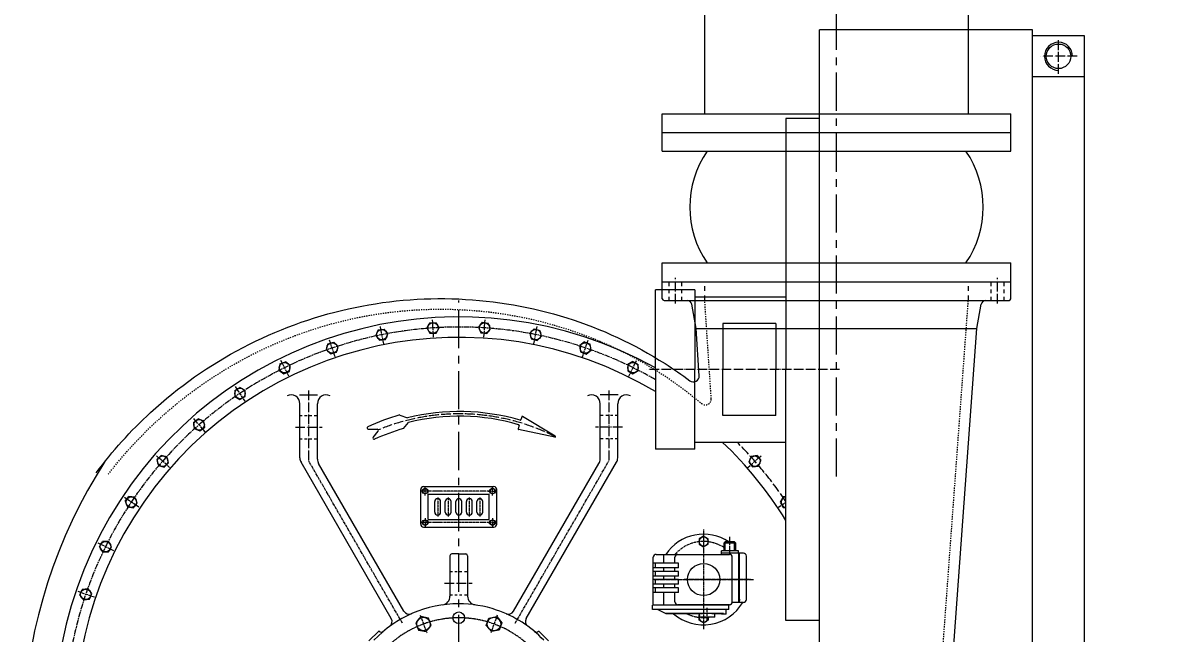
# Model space of a CAD drawing. Header units: inches. Extents: x -7 to 38035, y 41 to 29026.
# Drawn here: x 7197 to 10026, y 4445 to 5973 of the extents above; entities that cross this region are included whole.
import ezdxf

# ---------------------------------------------------------------- set-up
doc = ezdxf.new("R2010")
doc.units = ezdxf.units.IN
doc.header["$MEASUREMENT"] = 0
for name, pattern in [('ACAD_ISO04W100', [30, 24, -3, 0, -3]), ('CENTER', [50.8, 31.75, -6.35, 6.35, -6.35]), ('CHAIN', [0.7087, 0.4724, -0.0591, 0.1181, -0.0591]), ('EB_DASH', [6, 3, -3]), ('EB_DASHDOT', [39, 30, -3, 3, -3])]:
    doc.linetypes.add(name, pattern=pattern)
doc.layers.get('Defpoints').update_dxf_attribs({"lineweight": 5})
doc.layers.add('CAXA1', color=5, linetype='CENTER', lineweight=5)
doc.styles.add('Roman', font='arial.ttf')
doc.styles.get("Standard").update_dxf_attribs({"font": 'arial.ttf'})
doc.dimstyles.new('ISO-25', dxfattribs={"dimscale": 30, "dimtxt": 1.5, "dimasz": 1.5, "dimexe": 2, "dimexo": 2, "dimtad": 1, "dimtih": 1, "dimtoh": 1, "dimdec": 1, "dimlfac": 0.03937, "dimdsep": 46, "dimtxsty": 'Standard', "dimcen": 2.5, "dimclrd": 7, "dimclre": 7, "dimclrt": 7, "dimadec": 0, "dimazin": 0, "dimtfac": 1, "dimtdec": 1, "dimtmove": 0, "dimatfit": 3, "dimfxl": 1, "dimlwd": 5, "dimlwe": 5, "dimarcsym": 0})

# ---------------------------------------------------------------- blocks, each defined once
blk = doc.blocks.new('*D254')
at = {"color": 7, "linetype": 'Continuous', "lineweight": 5, "transparency": 16777216}
for p, q in [((10108, 9504.4), (10853.5, 9504.4)), ((10793.5, 9444.4), (10793.5, 6475.9)), ((10793.5, 2608.2), (10793.5, 6223.8)), ((9378.2, 2548.2), (10853.5, 2548.2))]:
    blk.add_line(p, q, dxfattribs=at)
at = {"color": 7, "transparency": 16777216}
for points in [[(10783.5, 9444.4), (10803.5, 9444.4), (10793.5, 9504.4)], [(10783.5, 2608.2), (10803.5, 2608.2), (10793.5, 2548.2)]]:
    blk.add_solid(points, dxfattribs=at)
at = {"layer": 'Defpoints', "color": 0, "transparency": 16777216}
for p in [(10048, 9504.4), (10793.5, 9504.4), (9318.2, 2548.2)]:
    blk.add_point(p, dxfattribs=at)
at = {"color": 7, "lineweight": 5, "transparency": 16777216, "insert": (10793.5, 6349.9), "char_height": 210, "attachment_point": 5, "style": 'Roman'}
blk.add_mtext('273.9', dxfattribs=at)

msp = doc.modelspace()

# ---------------------------------------------------------------- linework, layer by layer
at = {"color": 7, "lineweight": 5}
for p, q in [((8902.47, 5744.89), (8902.47, 5990.84)), ((9561.27, 5744.89), (9561.27, 5990.84)), ((9721.73, 5954.24), (9189.53, 5954.24)), ((9189.53, 4256), (9189.53, 5954.24)), ((9721.73, 4256), (9721.73, 5954.24)), ((9851.72, 5939.7), (9721.73, 5939.7)), ((9851.72, 4285.18), (9851.72, 5939.7)), ((9851.72, 5837.02), (9721.73, 5837.02)), ((8796.33, 5744.89), (9667.41, 5744.89)), ((8796.33, 5698.04), (8796.33, 5744.89)), ((9667.41, 5698.04), (9667.41, 5744.89)), ((9189.53, 5732.85), (9105.02, 5732.85)), ((9105.02, 5732.85), (9105.02, 5105.12)), ((8796.33, 5698.04), (9667.41, 5698.04)), ((8796.33, 5651.19), (8796.33, 5698.04)), ((8796.33, 5698.04), (9667.41, 5698.04)), ((9667.41, 5651.19), (9667.41, 5698.04)), ((8796.33, 5651.19), (9667.41, 5651.19)), ((8796.33, 5371.57), (9667.41, 5371.57)), ((8796.33, 5324.72), (8796.33, 5371.57)), ((9667.41, 5324.72), (9667.41, 5371.57)), ((8796.33, 5324.72), (9667.41, 5324.72)), ((8796.33, 5282.26), (8796.33, 5324.72)), ((8800.72, 5324.72), (9663.01, 5324.72)), ((9667.41, 5282.26), (9667.41, 5324.72)), ((8779.49, 5105.12), (8779.49, 5304.29)), ((8877.35, 5304.29), (8779.49, 5304.29)), ((8877.35, 5304.29), (8877.35, 5105.12)), ((8800.72, 5277.87), (9663.01, 5277.87)), ((8880.76, 5207.6), (8870.08, 5268.19)), ((8877.35, 5286.67), (9105.02, 5286.67)), ((9582.55, 5207.6), (9593.24, 5268.19)), ((8086.25, 5204.41), (8101.33, 5206.4)), ((8110.6, 5194.33), (8101.33, 5206.4)), ((8215.59, 5222.33), (8207.98, 5209.15)), ((8207.98, 5209.15), (8215.59, 5195.97)), ((8215.59, 5222.33), (8230.8, 5222.33)), ((8238.41, 5209.15), (8230.8, 5222.33)), ((8230.8, 5195.97), (8238.41, 5209.15)), ((8346.16, 5223.21), (8336.89, 5211.14)), ((8336.89, 5211.14), (8342.72, 5197.08)), ((8346.16, 5223.21), (8361.24, 5221.22)), ((8357.8, 5195.09), (8367.06, 5207.16)), ((8367.06, 5207.16), (8361.24, 5221.22)), ((8475.72, 5207.04), (8464.97, 5196.28)), ((8475.72, 5207.04), (8490.42, 5203.1)), ((8888.56, 5089.76), (8880.76, 5207.6)), ((8880.76, 5207.6), (9582.55, 5207.6)), ((9080.28, 5220.39), (8947.49, 5220.39)), ((8947.49, 5220.39), (8947.49, 5105.12)), ((9080.28, 5220.39), (9080.28, 5105.12)), ((9510.69, 4224.8), (9582.55, 5207.6)), ((8086.25, 5204.41), (8080.43, 5190.35)), ((8080.43, 5190.35), (8089.69, 5178.28)), ((8089.69, 5178.28), (8104.77, 5180.27)), ((8104.77, 5180.27), (8110.6, 5194.33)), ((8215.59, 5195.97), (8230.8, 5195.97)), ((8342.72, 5197.08), (8357.8, 5195.09)), ((8464.97, 5196.28), (8468.9, 5181.58)), ((8468.9, 5181.58), (8483.6, 5177.64)), ((8483.6, 5177.64), (8494.36, 5188.4)), ((8494.36, 5188.4), (8490.42, 5203.1)), ((7960.36, 5169.77), (7956.42, 5155.07)), ((7956.42, 5155.07), (7967.18, 5144.31)), ((7960.36, 5169.77), (7975.05, 5173.7)), ((7985.81, 5162.95), (7975.05, 5173.7)), ((7981.87, 5148.25), (7985.81, 5162.95)), ((8602.07, 5174.09), (8590, 5164.83)), ((8590, 5164.83), (8591.99, 5149.75)), ((8591.99, 5149.75), (8606.04, 5143.92)), ((8602.07, 5174.09), (8616.13, 5168.27)), ((8606.04, 5143.92), (8618.11, 5153.19)), ((8618.11, 5153.19), (8616.13, 5168.27)), ((7840.07, 5118.99), (7854.12, 5124.81)), ((7866.19, 5115.55), (7854.12, 5124.81)), ((7967.18, 5144.31), (7981.87, 5148.25)), ((8723.04, 5124.94), (8709.86, 5117.33)), ((8723.04, 5124.94), (8736.21, 5117.33)), ((7840.07, 5118.99), (7838.08, 5103.9)), ((7838.08, 5103.9), (7850.15, 5094.64)), ((7850.15, 5094.64), (7864.21, 5100.46)), ((7864.21, 5100.46), (7866.19, 5115.55)), ((8709.86, 5117.33), (8709.86, 5102.12)), ((8709.86, 5102.12), (8723.04, 5094.51)), ((8723.04, 5094.51), (8736.21, 5102.12)), ((8736.21, 5102.12), (8736.21, 5117.33)), ((8779.49, 5105.12), (8779.49, 4905.95)), ((8877.35, 4905.95), (8877.35, 5105.12)), ((8947.49, 4989.85), (8947.49, 5105.12)), ((9080.28, 4989.85), (9080.28, 5105.12)), ((9105.02, 4477.39), (9105.02, 5105.12)), ((7727.43, 5052.94), (7740.61, 5060.55)), ((7727.43, 5052.94), (7727.43, 5037.73)), ((7727.43, 5037.73), (7740.61, 5030.12)), ((7753.78, 5052.94), (7740.61, 5060.55)), ((7740.61, 5030.12), (7753.78, 5037.73)), ((7753.78, 5037.73), (7753.78, 5052.94)), ((7889.31, 5041.75), (7934.23, 5041.75)), ((8685.87, 5041.75), (8640.95, 5041.75)), ((7890.29, 4884.15), (7890.29, 5019.79)), ((7934.21, 4881.28), (7934.21, 5019.79)), ((8640.97, 4881.28), (8640.97, 5019.79)), ((8684.89, 4884.15), (8684.89, 5019.79)), ((7624.38, 4972.76), (7636.45, 4982.02)), ((7650.5, 4976.2), (7636.45, 4982.02)), ((8140.26, 4991.47), (8159.2, 4984.31)), ((8444.84, 4987.01), (8442.49, 4979.36)), ((8528.74, 4938.93), (8446.99, 4987.83)), ((9080.28, 4989.85), (8947.49, 4989.85)), ((7624.38, 4972.76), (7626.36, 4957.67)), ((7626.36, 4957.67), (7640.42, 4951.85)), ((7640.42, 4951.85), (7652.49, 4961.11)), ((7652.49, 4961.11), (7650.5, 4976.2)), ((8061.03, 4956.37), (8083.77, 4955.79)), ((8073.31, 4935.44), (8085.97, 4951.01)), ((8149.8, 4957.54), (8161.74, 4972.88)), ((8438.2, 4965.36), (8435.68, 4957.16)), ((8527.42, 4936.31), (8436.78, 4955.3)), ((8877.35, 4923.57), (9105.02, 4923.57)), ((8877.35, 4905.95), (8779.49, 4905.95)), ((7532.67, 4879.81), (7543.43, 4890.57)), ((7532.67, 4879.81), (7536.61, 4865.11)), ((7558.13, 4886.63), (7543.43, 4890.57)), ((7551.31, 4861.17), (7562.07, 4871.93)), ((7562.07, 4871.93), (7558.13, 4886.63)), ((8118.91, 4482.29), (7893.23, 4873.17)), ((8150.6, 4500.59), (7937.15, 4870.3)), ((8424.57, 4500.59), (8638.02, 4870.3)), ((8456.27, 4482.29), (8681.94, 4873.17)), ((9018.54, 4887.94), (9012.72, 4873.88)), ((9012.72, 4873.88), (9021.98, 4861.81)), ((9033.63, 4889.93), (9018.54, 4887.94)), ((9033.63, 4889.93), (9042.89, 4877.86)), ((9037.07, 4863.8), (9042.89, 4877.86)), ((7536.61, 4865.11), (7551.31, 4861.17)), ((9021.98, 4861.81), (9037.07, 4863.8)), ((8199.75, 4812.32), (8375.43, 4812.32)), ((8199.75, 4812.32), (8375.43, 4812.32)), ((7453.89, 4775.69), (7463.15, 4787.76)), ((7478.23, 4785.77), (7463.15, 4787.76)), ((7484.06, 4771.71), (7478.23, 4785.77)), ((8192.43, 4718.63), (8192.43, 4805)), ((8192.43, 4718.63), (8192.43, 4805)), ((8211.46, 4730.34), (8211.46, 4793.29)), ((8211.46, 4793.29), (8363.71, 4793.29)), ((8363.71, 4730.34), (8363.71, 4793.29)), ((8382.75, 4718.63), (8382.75, 4805)), ((8382.75, 4718.63), (8382.75, 4805)), ((9098.59, 4786.88), (9090.99, 4773.7)), ((9105.02, 4786.88), (9098.59, 4786.88)), ((7453.89, 4775.69), (7459.71, 4761.63)), ((7459.71, 4761.63), (7474.79, 4759.64)), ((7474.79, 4759.64), (7484.06, 4771.71)), ((8227.56, 4748.64), (8227.56, 4774.99)), ((8242.2, 4748.64), (8242.2, 4774.99)), ((8253.91, 4748.64), (8253.91, 4774.99)), ((8268.55, 4748.64), (8268.55, 4774.99)), ((8280.27, 4748.64), (8280.27, 4774.99)), ((8294.91, 4748.64), (8294.91, 4774.99)), ((8306.62, 4748.64), (8306.62, 4774.99)), ((8321.26, 4748.64), (8321.26, 4774.99)), ((8332.97, 4748.64), (8332.97, 4774.99)), ((8347.61, 4748.64), (8347.61, 4774.99)), ((9090.99, 4773.7), (9098.59, 4760.52)), ((9098.59, 4760.52), (9105.02, 4760.52)), ((8211.46, 4730.34), (8363.71, 4730.34)), ((8199.75, 4711.31), (8375.43, 4711.31)), ((8199.75, 4711.31), (8375.43, 4711.31)), ((7389.37, 4662.17), (7396.97, 4675.35)), ((7412.19, 4675.35), (7396.97, 4675.35)), ((7419.79, 4662.17), (7412.19, 4675.35)), ((8950.82, 4671.27), (8953.75, 4674.2)), ((8950.82, 4651.79), (8950.82, 4671.27)), ((8980.1, 4671.27), (8950.82, 4671.27)), ((8977.18, 4674.2), (8953.75, 4674.2)), ((8980.1, 4671.27), (8977.18, 4674.2)), ((8980.1, 4651.79), (8980.1, 4671.27)), ((7389.37, 4662.17), (7396.97, 4648.99)), ((7396.97, 4648.99), (7412.19, 4648.99)), ((7412.19, 4648.99), (7419.79, 4662.17)), ((8265.63, 4639.57), (8265.63, 4538.4)), ((8287.59, 4643.96), (8270.02, 4643.96)), ((8287.59, 4643.96), (8305.15, 4643.96)), ((8309.55, 4639.57), (8309.55, 4538.4)), ((8781, 4643.01), (8836.52, 4643.01)), ((8781, 4643.01), (8964, 4643.01)), ((8800.03, 4621.05), (8800.03, 4643.01)), ((8944.24, 4643.01), (8944.24, 4651.79)), ((8986.69, 4651.79), (8944.24, 4651.79)), ((8999.14, 4645.93), (8944.24, 4645.93)), ((8986.69, 4645.93), (8986.69, 4651.79)), ((8987.42, 4522.96), (8987.42, 4645.93)), ((8988.89, 4522.96), (8988.89, 4645.93)), ((8988.89, 4639.09), (8988.89, 4642.82)), ((8773.68, 4515.64), (8773.68, 4635.69)), ((8836.63, 4621.05), (8773.68, 4621.05)), ((8779.54, 4609.33), (8779.54, 4621.05)), ((8827.85, 4621.05), (8827.85, 4635.69)), ((8836.63, 4609.33), (8836.63, 4621.05)), ((8971.32, 4524.42), (8971.32, 4635.69)), ((9006.46, 4530.28), (9006.46, 4638.61)), ((8836.63, 4609.33), (8773.68, 4609.33)), ((8836.63, 4600.55), (8773.68, 4600.55)), ((8836.63, 4588.84), (8773.68, 4588.84)), ((8779.54, 4588.84), (8779.54, 4600.55)), ((8800.03, 4600.55), (8800.03, 4609.33)), ((8800.03, 4580.05), (8800.03, 4588.84)), ((8827.85, 4600.55), (8827.85, 4609.33)), ((8827.85, 4580.05), (8827.85, 4588.84)), ((8836.63, 4588.84), (8836.63, 4600.55)), ((8836.63, 4588.84), (8836.63, 4592.34)), ((7340.21, 4541.2), (7346.03, 4555.26)), ((7361.12, 4557.24), (7346.03, 4555.26)), ((7370.38, 4545.17), (7361.12, 4557.24)), ((8836.63, 4580.05), (8773.68, 4580.05)), ((8836.63, 4568.34), (8773.68, 4568.34)), ((8836.63, 4559.56), (8773.68, 4559.56)), ((8779.54, 4568.34), (8779.54, 4580.05)), ((8779.54, 4547.85), (8779.54, 4559.56)), ((8800.03, 4559.56), (8800.03, 4568.34)), ((8827.85, 4559.56), (8827.85, 4568.34)), ((8836.63, 4568.34), (8836.63, 4580.05)), ((8836.63, 4570.71), (8836.63, 4580.05)), ((8836.63, 4547.85), (8836.63, 4559.56)), ((7340.21, 4541.2), (7349.47, 4529.13)), ((7349.47, 4529.13), (7364.56, 4531.12)), ((7364.56, 4531.12), (7370.38, 4545.17)), ((8836.63, 4547.85), (8773.68, 4547.85)), ((8800.03, 4515.64), (8800.03, 4547.85)), ((8827.85, 4524.42), (8827.85, 4547.85)), ((8988.89, 4531.27), (8988.89, 4527.53)), ((8962.54, 4515.64), (8772.22, 4515.64)), ((8772.22, 4505.39), (8772.22, 4515.64)), ((8962.54, 4505.39), (8772.22, 4505.39)), ((8785.39, 4505.39), (8805.08, 4494.79)), ((8964, 4517.1), (8835.17, 4517.1)), ((8954.15, 4515.64), (8950.42, 4515.64)), ((8955.95, 4493.68), (8955.95, 4505.39)), ((8960.34, 4515.64), (8960.34, 4517.1)), ((8962.54, 4505.39), (8962.54, 4515.64)), ((8999.14, 4522.96), (8971.17, 4522.96)), ((8949.64, 4495.14), (8804.42, 4495.14)), ((8896.22, 4494.7), (8805.42, 4494.7)), ((8889.34, 4485.92), (8889.34, 4494.7)), ((8927.4, 4485.92), (8889.34, 4485.92)), ((8896.66, 4495.14), (8896.22, 4494.7)), ((8920.07, 4495.14), (8920.51, 4494.7)), ((8949.64, 4494.7), (8920.51, 4494.7)), ((8927.4, 4485.92), (8927.4, 4494.7)), ((8944.24, 4493.68), (8944.24, 4494.7)), ((8955.95, 4493.68), (8944.24, 4493.68)), ((8949.64, 4494.7), (8949.64, 4495.14)), ((9189.53, 4477.39), (9105.02, 4477.39)), ((8087.79, 4451.36), (8062.95, 4426.51)), ((8088.52, 4450.63), (8087.79, 4451.36)), ((8486.65, 4450.63), (8487.38, 4451.36)), ((8487.38, 4451.36), (8512.23, 4426.51))]:
    msp.add_line(p, q, dxfattribs=at)
at = {"color": 7, "linetype": 'ACAD_ISO04W100', "lineweight": 5}
for p, q in [((9786.72, 5844.49), (9786.72, 5931.62)), ((9833.04, 5888.36), (9742.37, 5888.36)), ((8829.27, 5270.58), (8829.27, 5334.61)), ((9634.47, 5270.58), (9634.47, 5334.61)), ((9239.61, 5105.12), (8757.49, 5105.12)), ((7912.25, 5052.89), (7912.25, 4876.83)), ((8662.93, 5052.89), (8662.93, 4876.83)), ((7879.05, 4961.23), (7945.98, 4961.23)), ((8696.83, 4961.23), (8629.58, 4961.23)), ((8252.2, 4570.76), (8321.07, 4570.76))]:
    msp.add_line(p, q, dxfattribs=at)
at = {"color": 7, "linetype": 'EB_DASH', "lineweight": 5, "ltscale": 3}
for p, q in [((8813.16, 5277.87), (8813.16, 5324.72)), ((8845.37, 5277.87), (8845.37, 5324.72)), ((9618.36, 5277.87), (9618.36, 5324.72)), ((9650.57, 5277.87), (9650.57, 5324.72))]:
    msp.add_line(p, q, dxfattribs=at)
at = {"color": 7, "linetype": 'EB_DASH', "lineweight": 5, "ltscale": 4}
for p, q in [((8902.47, 5277.87), (8902.47, 5324.72)), ((9561.27, 5277.87), (9561.27, 5324.72))]:
    msp.add_line(p, q, dxfattribs=at)
at = {"color": 7, "linetype": 'EB_DASH', "lineweight": 5}
for p, q in [((8918.72, 5032.25), (8902.47, 5277.87)), ((9484.41, 4226.72), (9561.27, 5277.87))]:
    msp.add_line(p, q, dxfattribs=at)
at = {"color": 7, "linetype": 'ACAD_ISO04W100', "lineweight": 5, "ltscale": 0.3}
for p, q in [((8100.03, 5169.63), (8091.39, 5213.08)), ((8224.71, 5186.04), (8221.81, 5230.25)), ((8350.46, 5186.04), (8353.36, 5230.25)), ((8475.14, 5169.63), (8483.79, 5213.08)), ((7978.56, 5137.08), (7964.32, 5179.03)), ((8596.61, 5137.08), (8610.85, 5179.03)), ((7862.38, 5088.96), (7842.79, 5128.69)), ((8712.8, 5088.96), (8732.39, 5128.69)), ((7753.47, 5026.08), (7728.86, 5062.91)), ((7653.7, 4949.52), (7624.5, 4982.83)), ((7564.78, 4860.6), (7531.48, 4889.81)), ((9010.39, 4860.6), (9043.7, 4889.81)), ((8203.41, 4790.4), (8203.41, 4811.39)), ((8371.77, 4790.4), (8371.77, 4811.39)), ((7488.23, 4760.83), (7451.39, 4785.44)), ((8213.73, 4801.34), (8193.51, 4801.34)), ((8213.73, 4801.34), (8193.51, 4801.34)), ((8365.38, 4801.34), (8197.17, 4801.34)), ((8365.38, 4801.34), (8197.17, 4801.34)), ((8234.88, 4785.54), (8234.88, 4738.08)), ((8261.23, 4785.54), (8261.23, 4738.08)), ((8313.94, 4785.54), (8313.94, 4738.08)), ((8340.29, 4785.54), (8340.29, 4738.08)), ((8361.45, 4801.34), (8381.67, 4801.34)), ((8361.45, 4801.34), (8381.67, 4801.34)), ((9086.95, 4760.83), (9105.02, 4772.91)), ((8203.41, 4733.23), (8203.41, 4712.24)), ((8371.77, 4733.23), (8371.77, 4712.24)), ((8213.73, 4722.29), (8193.51, 4722.29)), ((8213.73, 4722.29), (8193.51, 4722.29)), ((8365.38, 4722.29), (8197.17, 4722.29)), ((8365.38, 4722.29), (8197.17, 4722.29)), ((8361.45, 4722.29), (8381.67, 4722.29)), ((8361.45, 4722.29), (8381.67, 4722.29)), ((7425.35, 4651.93), (7385.62, 4671.52)), ((8965.46, 4656.7), (8965.46, 4686.58)), ((7377.23, 4535.74), (7335.28, 4549.98)), ((8908.37, 4480.17), (8908.37, 4509.36)), ((8191.28, 4491.33), (8207.48, 4446.82)), ((8383.9, 4491.33), (8367.7, 4446.82))]:
    msp.add_line(p, q, dxfattribs=at)
at = {"color": 7, "linetype": 'EB_DASH', "lineweight": 5, "ltscale": 2}
for p, q in [((7890.29, 4990.51), (7934.21, 4990.51)), ((8684.89, 4990.51), (8640.97, 4990.51)), ((7890.29, 4931.95), (7934.21, 4931.95)), ((8684.89, 4931.95), (8640.97, 4931.95)), ((8265.63, 4600.04), (8309.55, 4600.04)), ((8265.63, 4541.48), (8309.55, 4541.48))]:
    msp.add_line(p, q, dxfattribs=at)
at = {"color": 7, "linetype": 'CHAIN', "lineweight": 5, "ltscale": 15}
for p, q in [((8146.75, 4470.67), (7912.25, 4876.83)), ((8428.43, 4470.67), (8662.93, 4876.83))]:
    msp.add_line(p, q, dxfattribs=at)
at = {"color": 7, "linetype": 'CHAIN', "lineweight": 5, "ltscale": 5}
for p, q in [((8899.58, 4705.57), (8899.58, 4455.88)), ((8775.7, 4580.05), (9023.99, 4580.05)), ((9017.16, 4580.05), (8850.72, 4580.05))]:
    msp.add_line(p, q, dxfattribs=at)
at = {"color": 7, "linetype": 'Continuous', "lineweight": 5}
for p, q in [((8953.75, 4651.79), (8953.75, 4671.27)), ((8977.18, 4651.79), (8977.18, 4671.27))]:
    msp.add_line(p, q, dxfattribs=at)
at = {"color": 7, "linetype": 'EB_DASHDOT', "lineweight": 5}
msp.add_line((8965.46, 4641.54), (8965.46, 4656.18), dxfattribs=at)
at = {"color": 7, "lineweight": 5}
for points in [[(8203.41, 4807.93), (8209.11, 4804.64), (8209.11, 4798.05), (8203.41, 4794.76), (8197.7, 4798.05), (8197.7, 4804.64)], [(8371.77, 4807.93), (8366.06, 4804.64), (8366.06, 4798.05), (8371.77, 4794.76), (8377.47, 4798.05), (8377.47, 4804.64)], [(8203.41, 4715.7), (8209.11, 4718.99), (8209.11, 4725.58), (8203.41, 4728.88), (8197.7, 4725.58), (8197.7, 4718.99)], [(8371.77, 4715.7), (8366.06, 4718.99), (8366.06, 4725.58), (8371.77, 4728.88), (8377.47, 4725.58), (8377.47, 4718.99)], [(8899.58, 4662.04), (8910.99, 4668.63), (8910.99, 4681.8), (8899.58, 4688.39), (8888.17, 4681.8), (8888.17, 4668.63)], [(8180.14, 4472.23), (8186.86, 4453.8), (8206.19, 4450.41), (8218.78, 4465.45), (8212.06, 4483.88), (8192.74, 4487.27)], [(8395.04, 4472.23), (8388.31, 4453.8), (8368.99, 4450.41), (8356.39, 4465.45), (8363.12, 4483.88), (8382.44, 4487.27)]]:
    msp.add_lwpolyline(points, close=True, dxfattribs=at)
msp.add_lwpolyline([(8910.99, 4485.92), (8910.99, 4478.31), (8899.58, 4471.72), (8888.17, 4478.31), (8888.17, 4491.48), (8889.34, 4492.15)], dxfattribs=at)
for centre, radius in [((9786.72, 5888.36), 30.74), ((8095.51, 5192.34), 13.18), ((8223.19, 5209.15), 13.18), ((8351.98, 5209.15), 13.18), ((8479.66, 5192.34), 13.18), ((7971.12, 5159.01), 13.18), ((8604.06, 5159.01), 13.18), ((7852.14, 5109.73), 13.18), ((8723.04, 5109.73), 13.18), ((7740.61, 5045.33), 13.18), ((7638.43, 4966.93), 13.18), ((7547.37, 4875.87), 13.18), ((9027.8, 4875.87), 13.18), ((7468.97, 4773.7), 13.18), ((8203.41, 4801.34), 7.05), ((8371.77, 4801.34), 7.05), ((8203.41, 4722.29), 7.05), ((8371.77, 4722.29), 7.05), ((7404.58, 4662.17), 13.18), ((8899.58, 4675.21), 11.41), ((8899.58, 4580.05), 40.26), ((7355.3, 4543.19), 13.18), ((8287.59, 4484.38), 14.64), ((8199.46, 4468.84), 16.99), ((8375.71, 4468.84), 16.99)]:
    msp.add_circle(centre, radius, dxfattribs=at)
for centre, radius, start, end in [((9786.72, 5888.36), 35.14, 0, 270), ((9112.88, 5511.38), 247.72, 145.63937, 214.36063), ((9350.85, 5511.38), 247.72, 325.63937, 34.36063), ((8800.72, 5282.26), 4.39, 180, 270), ((8858.55, 5266.16), 11.71, 10, 90), ((9604.77, 5266.16), 11.71, 90, 170), ((9663.01, 5282.26), 4.39, 270, 0), ((8287.59, 4226.72), 1010.16, 60.85933, 233.03852), ((8287.59, 4226.72), 958.92, 59.13774, 231.29379), ((8873.95, 5088.79), 14.64, 233.1998, 3.78494), ((7868.33, 5019.79), 21.96, 0, 116.3025), ((7956.17, 5019.79), 21.96, 63.6975, 180), ((8619.01, 5019.79), 21.96, 0, 116.3025), ((8706.85, 5019.79), 21.96, 63.6975, 180), ((8289, 4462.19), 549.79, 105.69627, 114.6282), ((8289, 4462.19), 538.02, 73.62495, 103.96098), ((8289, 4462.19), 526.31, 73.64425, 103.99258), ((8441.09, 4979.79), 1.46, 253.62495, 342.93294), ((8446.24, 4986.58), 1.46, 59.10958, 162.93294), ((8061.11, 4959.3), 2.93, 114.6282, 268.51565), ((8289, 4462.19), 514.53, 105.69627, 114.35781), ((8083.7, 4952.86), 2.93, 320.89008, 88.51565), ((8437.08, 4956.73), 1.46, 162.93294, 258.17291), ((8436.8, 4965.79), 1.46, 342.93294, 73.64425), ((8075.58, 4933.59), 2.93, 140.89008, 294.35781), ((8528.08, 4937.62), 1.46, 243.30389, 63.30389), ((8287.59, 4226.72), 958.92, 31.52044, 46.61071), ((8494.33, 4174.34), 1296.93, 147.27671, 206.29811), ((7912.25, 4884.15), 21.96, 180, 210), ((7956.17, 4881.28), 21.96, 180, 210), ((8619.01, 4881.28), 21.96, 330, 0), ((8662.93, 4884.15), 21.96, 330, 0), ((8199.75, 4805), 7.32, 90, 180), ((8199.75, 4805), 7.32, 90, 180), ((8375.43, 4805), 7.32, 0, 90), ((8375.43, 4805), 7.32, 0, 90), ((8234.88, 4774.99), 7.32, 0, 180), ((8261.23, 4774.99), 7.32, 0, 180), ((8287.59, 4774.99), 7.32, 90, 180), ((8287.59, 4774.99), 7.32, 0, 90), ((8313.94, 4774.99), 7.32, 0, 180), ((8340.29, 4774.99), 7.32, 0, 180), ((9106.2, 4773.7), 13.18, 95.13875, 264.86125), ((8234.88, 4748.64), 7.32, 180, 0), ((8261.23, 4748.64), 7.32, 180, 0), ((8287.59, 4748.64), 7.32, 180, 270), ((8287.59, 4748.64), 7.32, 270, 0), ((8313.94, 4748.64), 7.32, 180, 0), ((8340.29, 4748.64), 7.32, 180, 0), ((8199.75, 4718.63), 7.32, 180, 270), ((8199.75, 4718.63), 7.32, 180, 270), ((8375.43, 4718.63), 7.32, 270, 0), ((8375.43, 4718.63), 7.32, 270, 0), ((8899.32, 4580.05), 113.46, 56.07547, 146.30039), ((8270.02, 4639.57), 4.39, 90, 180), ((8305.15, 4639.57), 4.39, 0, 90), ((8781, 4635.69), 7.32, 90, 180), ((8835.17, 4635.69), 7.32, 90, 180), ((8964, 4635.69), 7.32, 0, 90), ((8999.14, 4638.61), 7.32, 0, 90), ((8243.67, 4538.4), 21.96, 278.02093, 0), ((8331.51, 4538.4), 21.96, 180, 261.97907), ((8999.14, 4530.28), 7.32, 270, 0), ((8287.59, 4226.72), 292.8, 90, 136.528), ((8163.28, 4507.91), 14.64, 210, 293.84882), ((8287.59, 4226.72), 292.8, 71.15118, 90), ((8287.59, 4226.72), 292.8, 43.472, 71.15118), ((8411.89, 4507.91), 14.64, 246.15118, 330), ((8899.32, 4580.05), 113.46, 228.78636, 329.78635), ((8835.17, 4524.42), 7.32, 180, 270), ((8964, 4524.42), 7.32, 270, 0), ((8106.23, 4474.97), 14.64, 306.1501, 30), ((8468.95, 4474.97), 14.64, 150, 233.8499), ((8899.58, 4484.89), 11.41, 153.90949, 5.15268), ((8093.7, 4455.8), 7.32, 225, 310.24318), ((8481.47, 4455.8), 7.32, 229.75682, 315)]:
    msp.add_arc(centre, radius, start, end, dxfattribs=at)
at = {"color": 7, "linetype": 'CHAIN', "lineweight": 5, "ltscale": 30}
msp.add_arc((8287.59, 4226.72), 984.54, 60.02467, 232.19273, dxfattribs=at)
at = {"color": 7, "linetype": 'EB_DASH', "lineweight": 5}
msp.add_arc((8904.11, 5031.28), 14.64, 229.95571, 3.78494, dxfattribs=at)
at = {"color": 7, "linetype": 'ACAD_ISO04W100', "lineweight": 5}
for centre, radius, start, end in [((8289, 4462.19), 532.16, 63.14627, 112.39101), ((8287.59, 4226.72), 984.54, 33.87342, 45.0556)]:
    msp.add_arc(centre, radius, start, end, dxfattribs=at)
at = {"color": 7, "linetype": 'ACAD_ISO04W100', "lineweight": 5, "ltscale": 0.3}
for start, end in [(57.234, 138.58269), (243.75652, 278.41629)]:
    msp.add_arc((8899.32, 4580.05), 95.16, start, end, dxfattribs=at)
at = {"color": 7, "linetype": 'CHAIN', "lineweight": 5, "ltscale": 10}
msp.add_arc((8287.59, 4226.72), 257.66, 43.472, 136.528, dxfattribs=at)
at = {"color": 7, "linetype": 'Continuous', "lineweight": 5}
msp.add_arc((8805.42, 4495.44), 0.732, 241.69924, 270, dxfattribs=at)
at = {"color": 7, "lineweight": 5}
msp.add_open_spline([(7381.39, 4847.14), (7421.79, 4901.27), (7530.85, 5022.33), (7741.79, 5171.02), (8007.87, 5268.66), (8287.08, 5293.73), (8560.16, 5245.98), (8749.86, 5158.08), (8845.08, 5092.11), (8865.18, 5077.07)], degree=3, knots=[2975.5553311, 2975.5553311, 2975.5553311, 2975.5553311, 3113.9530173, 3307.9782866, 3499.9109438, 3689.7510283, 3877.4985806, 4063.1536427, 4114.5647382, 4114.5647382, 4114.5647382, 4114.5647382], dxfattribs=at)
at = {"color": 7, "linetype": 'EB_DASH', "lineweight": 5}
msp.add_open_spline([(7411.42, 4843.19), (7448.79, 4891.84), (7552.93, 5005.72), (7755.12, 5147.94), (8014.76, 5242.92), (8287.08, 5267.08), (8553.26, 5220.24), (8755.33, 5126.34), (8861.53, 5047.94), (8894.69, 5020.07)], degree=3, knots=[2918.7209514, 2918.7209514, 2918.7209514, 2918.7209514, 3044.4198715, 3233.7371095, 3420.9618225, 3606.0940527, 3789.133844, 3970.0812414, 4058.8158557, 4058.8158557, 4058.8158557, 4058.8158557], dxfattribs=at)
at = {"color": 7, "linetype": 'CHAIN', "lineweight": 5, "ltscale": 5}
msp.add_point((8899.58, 4580.05), dxfattribs=at)
msp.add_point((8899.58, 4580.05), dxfattribs=at)
at = {"layer": 'CAXA1', "linetype": 'CENTER', "lineweight": 5, "ltscale": 3}
for p, q in [((9231.87, 4837.88), (9231.87, 9673.93)), ((8287.59, 3024.95), (8287.59, 5277.83))]:
    msp.add_line(p, q, dxfattribs=at)

# ---------------------------------------------------------------- dimensions: what is measured, and where the dimension line sits
at = {"color": 7, "lineweight": 5}
dim = msp.add_linear_dim(base=(10793.5, 9504.44), p1=(9318.21, 2548.2), p2=(10048.05, 9504.44), angle=90, dimstyle='ISO-25', override={"dimtxt": 7, "dimasz": 2, "dimpost": '\\X', "dimtxsty": 'Roman'}, dxfattribs=at)
dim.commit()
dim.dimension.update_dxf_attribs({"geometry": '*D254', "text_midpoint": (10793.5, 6349.86), "dimtype": 160})

doc.saveas('drawing.dxf')
